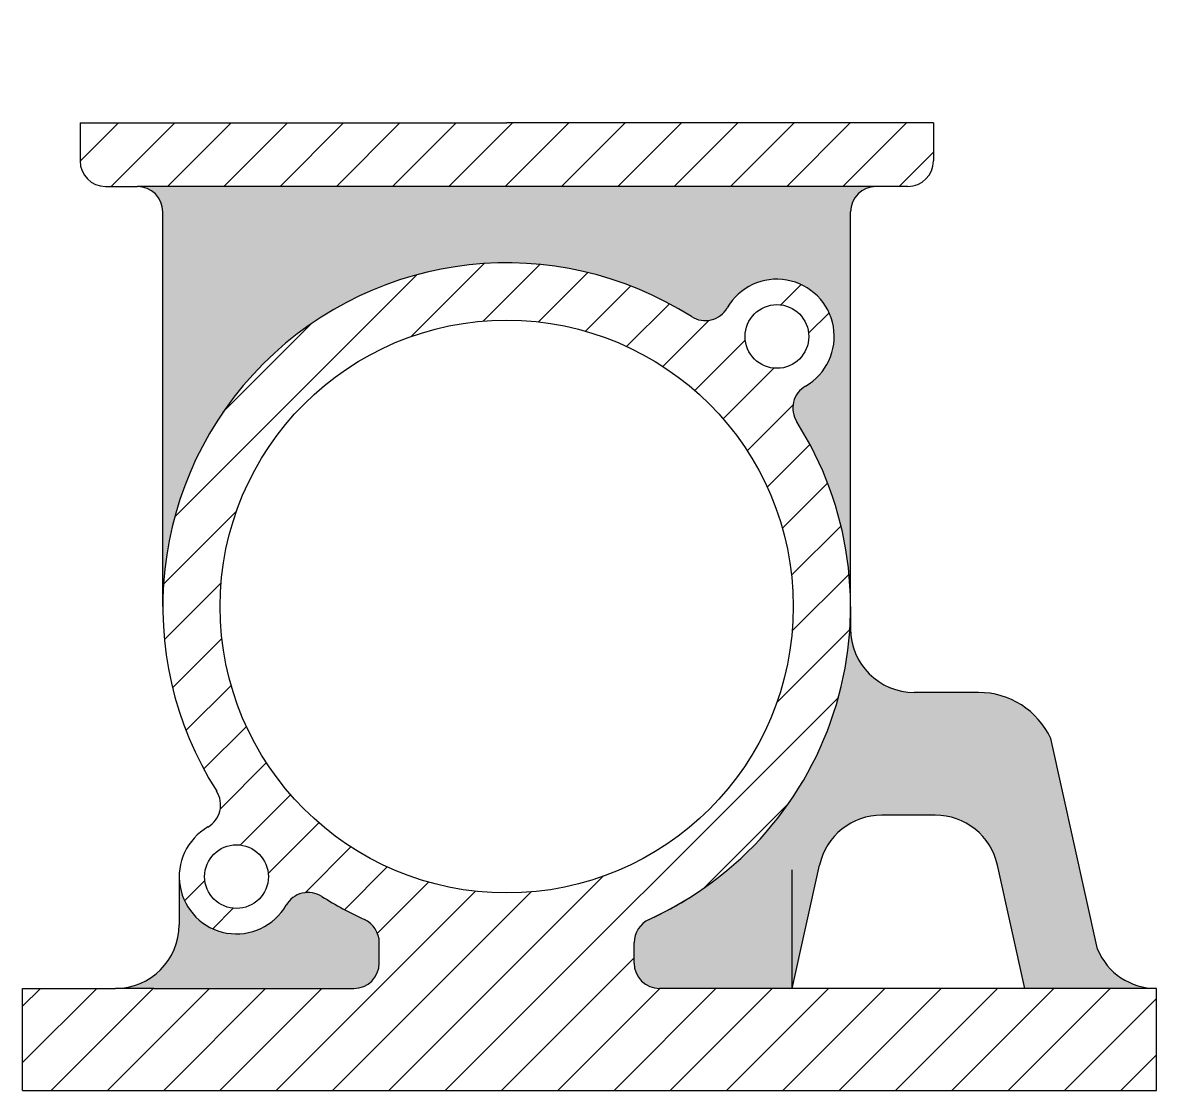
# Model space of a CAD drawing. Header units: inches. Extents: x 1352 to 2487, y 434 to 1504.
import ezdxf

# ---------------------------------------------------------------- set-up
doc = ezdxf.new("R2010")
doc.units = ezdxf.units.IN
doc.header["$MEASUREMENT"] = 0
for name, color, linetype, lineweight, plot in [('Corp', 6, 'Continuous', 30, False), ('Hasura', 4, 'Continuous', 30, False), ('Umplutura', 30, 'Continuous', 30, False)]:
    doc.layers.add(name, color=color, linetype=linetype, lineweight=lineweight, plot=plot)
pattern_1 = [(45, (-547.8, -2959.594), (-28.188, 28.188), [])]

msp = doc.modelspace()

# ---------------------------------------------------------------- hatches: boundary and pattern name
at = {"layer": 'Hasura'}
h = msp.add_hatch(dxfattribs=at)
h.set_pattern_fill('ANSI31', color=256, scale=318.910814)
h.set_pattern_definition(pattern_1)
h.paths.add_polyline_path([(2206.3, 1339.9), (2238.2, 1339.9, 0.414214), (2263.7, 1365.4), (2263.7, 1403.6), (1836.4, 1403.6), (1409.1, 1403.6), (1409.1, 1365.4, 0.414214), (1434.6, 1339.9), (1466.5, 1339.9)])
h = msp.add_hatch(dxfattribs=at)
h.set_pattern_fill('ANSI31', color=256, scale=318.910814)
h.set_pattern_definition(pattern_1)
h.paths.add_polyline_path([(2126.9, 1103.9, -0.427292), (2135.7, 1139.8, 1.304338), (2057.3, 1218.2, -0.427292), (2021.4, 1209.4, 0.802574), (1545.9, 733.8, -0.427292), (1537.1, 698, 1.304338), (1615.5, 619.6, -0.427292), (1651.3, 628.4, 0.035165), (1693.9, 605.3, -0.294111), (1708.8, 582.1), (1708.8, 561.7, -0.414214), (1683.3, 536.2), (1482.9, 536.2), (1351.6, 536.2), (1351.6, 434.1), (1836.4, 434.1), (1836.4, 631.9, -0.414214), (1549.4, 918.9, -1), (2123.4, 918.9, -0.414214), (1836.4, 631.9), (1836.4, 434.1), (2487, 434.1), (2487, 536.2), (2189.9, 536.2), (1989.5, 536.2, -0.414214), (1964, 561.7), (1964, 582.1, -0.294111), (1978.9, 605.3, 0.035165), (2021.4, 628.4, 0.414214)])
h.paths.add_polyline_path([(2075.1, 1189.5, -1), (2138.9, 1189.5, -1)], flags=16)
h.paths.add_polyline_path([(1597.7, 648.3, -1), (1533.9, 648.3, -1)], flags=16)
at = {"layer": 'Umplutura'}
h = msp.add_hatch(color=256, dxfattribs=at)
h.dxf.hatch_style = 1
h.paths.add_polyline_path([(1683.3, 536.2, 0.414214), (1708.8, 561.7), (1708.8, 582.1, 0.294111), (1693.9, 605.3, -0.035165), (1651.3, 628.4, 0.427292), (1615.5, 619.6, -0.767655), (1508.4, 648.3), (1508.4, 600, -0.414214), (1444.6, 536.2), (1482.9, 536.2)])
h.paths.add_polyline_path([(1978.9, 605.3, 0.294111), (1964, 582.1), (1964, 561.7, 0.414214), (1989.5, 536.2), (2122.4, 536.2), (2149.8, 659.9, -0.351665), (2212.1, 709.9), (2265.5, 709.9, -0.351665), (2327.8, 659.9), (2355.2, 536.2), (2487, 536.2, -0.303347), (2428, 575.6), (2381.2, 786.8, 0.291473), (2309, 832.8), (2244.6, 832.8, -0.414214), (2180.8, 896.6), (2180.8, 918.9, -0.294111)])
h.paths.add_polyline_path([(2021.4, 1209.4, 0.427292), (2057.3, 1218.2, -1.304338), (2135.7, 1139.8, 0.427292), (2126.9, 1103.9, -0.142763), (2180.8, 918.9), (2180.8, 1314.3, -0.414214), (2206.3, 1339.9), (1466.5, 1339.9, -0.414214), (1492, 1314.3), (1492, 918.9, -0.591983)])
h.paths.add_polyline_path([(1784.3, 1451.4), (1886.3, 1451.4), (1886.3, 1504), (1784.3, 1504)], flags=9)

# ---------------------------------------------------------------- linework, layer by layer
at = {"layer": 'Corp'}
for p, q in [((1409.1, 1403.6), (1836.4, 1403.6)), ((1409.1, 1403.6), (1409.1, 1365.4)), ((2263.7, 1403.6), (1836.4, 1403.6)), ((2263.7, 1403.6), (2263.7, 1365.4)), ((1434.6, 1339.9), (1466.5, 1339.9)), ((2206.3, 1339.9), (1466.5, 1339.9)), ((2238.2, 1339.9), (2206.3, 1339.9)), ((1492, 918.9), (1492, 1314.3)), ((2180.8, 918.9), (2180.8, 1314.3)), ((2180.8, 918.9), (2180.8, 896.6)), ((2309, 832.8), (2244.6, 832.8)), ((2428, 575.6), (2381.2, 786.8)), ((2265.5, 709.9), (2212.1, 709.9)), ((2122.4, 536.2), (2149.8, 659.9)), ((2355.2, 536.2), (2327.8, 659.9)), ((1508.4, 648.3), (1508.4, 600)), ((2122.4, 535.8), (2122.4, 655.1)), ((1708.8, 561.7), (1708.8, 582.1)), ((1964, 561.7), (1964, 582.1)), ((1351.6, 434.1), (1351.6, 536.2)), ((1351.6, 536.2), (1444.6, 536.2)), ((1482.9, 536.2), (1444.6, 536.2)), ((1482.9, 536.2), (1683.3, 536.2)), ((1482.9, 536.2), (1508.4, 536.2)), ((2189.9, 536.2), (1989.5, 536.2)), ((2487, 536.2), (2189.9, 536.2)), ((2487, 434.1), (2487, 536.2)), ((1351.6, 434.1), (2487, 434.1))]:
    msp.add_line(p, q, dxfattribs=at)
for centre, radius in [((2107, 1189.5), 31.9), ((1836.4, 918.9), 287), ((1565.8, 648.3), 31.9)]:
    msp.add_circle(centre, radius, dxfattribs=at)
for centre, radius, start, end in [((1434.6, 1365.4), 25.5, 180, 270), ((2238.2, 1365.4), 25.5, 270, 0), ((1466.5, 1314.3), 25.5, 0, 90), ((2206.3, 1314.3), 25.5, 90, 180), ((1836.4, 918.9), 344.4, 57.5008, 212.4992), ((2107, 1189.5), 57.4, 299.9528, 150.0472), ((2035.2, 1230.9), 25.5, 237.5008, 330.0472), ((2148.4, 1117.7), 25.5, 119.9528, 212.4992), ((1836.4, 918.9), 344.4, 294.4433, 32.4992), ((2244.6, 896.6), 63.8, 180, 270), ((2309, 753.1), 79.7, 25, 90), ((1524.4, 720.1), 25.5, 299.9528, 32.4992), ((2212.1, 646.1), 63.8, 90, 167.5), ((2265.5, 646.1), 63.8, 12.5, 90), ((1565.8, 648.3), 57.4, 119.9528, 330.0472), ((1637.6, 606.9), 25.5, 57.5008, 150.0472), ((1836.4, 918.9), 344.4, 237.5008, 245.5567), ((1836.4, 918.9), 344.4, 294.4433, 302.4992), ((1683.3, 582.1), 25.5, 0, 65.5567), ((1989.5, 582.1), 25.5, 114.4433, 180), ((1444.6, 600), 63.8, 270, 0), ((2487, 600), 63.8, 202.5, 270), ((1683.3, 561.7), 25.5, 270, 0), ((1989.5, 561.7), 25.5, 180, 270)]:
    msp.add_arc(centre, radius, start, end, dxfattribs=at)

doc.saveas('drawing.dxf')
